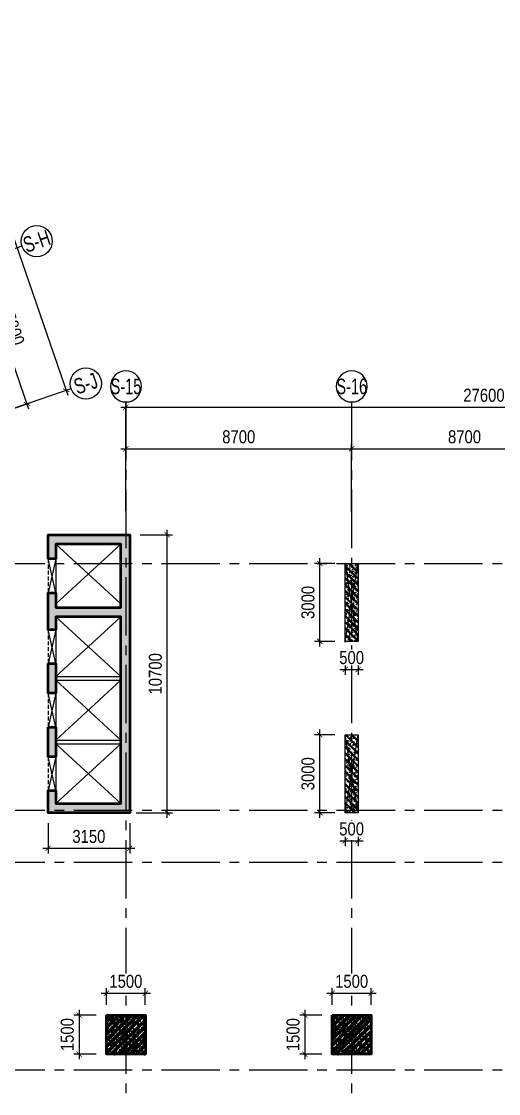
# Model space of a CAD drawing. Header units: millimetres. Extents: x -1534340 to 1713810, y -1348191 to 1114081.
# Drawn here: x 741756 to 760143, y -501530 to -460231 of the extents above; entities that cross this region are included whole.
import ezdxf
from ezdxf.enums import TextEntityAlignment as Align
from ezdxf.xclip import XClip

# ---------------------------------------------------------------- set-up
doc = ezdxf.new("R2010")
doc.units = ezdxf.units.MM
doc.header["$LTSCALE"] = 100
doc.header["$XCLIPFRAME"] = 0
doc.header["$PDMODE"] = 32
doc.header["$PDSIZE"] = 2.5
doc.linetypes.add('CENTER2', pattern=[1.125, 0.75, -0.125, 0.125, -0.125])
doc.linetypes.add('DASHED', pattern=[4.5, 3, -1.5])
for name, color, linetype in [('ccu11-Khuat', 9, 'DASHED'), ('ccu11-Manh', 8, 'Continuous'), ('ccu11-Thay', 7, 'Continuous'), ('ccu12-Manh', 8, 'Continuous'), ('ccu12-Truc', 13, 'CENTER2'), ('KC2-DIM', 251, 'Continuous'), ('KT-Dim', 8, 'Continuous'), ('KT-Hatch', 251, 'Continuous'), ('Xref_ST_MBDV Cot vach 30.7.2022$0$Xref_ST_MBDV Cot vach 30.7.2022|Xref_ST_MBDV Cot vach 30.7.2022|Xref_ST_MBDV Cot vach 30.7.2022|Xref_ST_MBDV Cot vach 30.7.2022|A-WALL-PATT', 251, 'Continuous'), ('Xref_ST_MBDV Cot vach 30.7.2022|Xref_ST_MBDV Cot vach 30.7.2022|Xref_ST_MBDV Cot vach 30.7.2022|Xref_ST_MBDV Cot vach 30.7.2022|A-GRID-SYM', 50, 'Continuous'), ('Xref_ST_MBDV Cot vach 30.7.2022|Xref_ST_MBDV Cot vach 30.7.2022|Xref_ST_MBDV Cot vach 30.7.2022|Xref_ST_MBDV Cot vach 30.7.2022|KC-Betong', 6, 'Continuous')]:
    doc.layers.add(name, color=color, linetype=linetype)
doc.layers.add('KT-Net cot vach', color=6, linetype='Continuous', lineweight=50)
doc.layers.add('ST_MBDV Cot vach 220805$0$Xref_ST_MBDV Cot vach 30.7.2022$0$KT-Net cot vach', color=6, linetype='Continuous', lineweight=50)
doc.styles.add('Arial Narrow', font='ARIALN.TTF')
doc.styles.add('HBA-Text', font='GOTHIC.TTF')
doc.dimstyles.new('ccu12-200', dxfattribs={"dimscale": 200, "dimtxt": 2.5, "dimasz": 1, "dimexe": 1, "dimexo": 2, "dimgap": 1, "dimtad": 1, "dimdec": 0, "dimrnd": 5, "dimdsep": 46, "dimtxsty": 'Arial Narrow', "dimblk": 'ARCHTICK', "dimcen": -1, "dimdle": 1, "dimclrd": 256, "dimclre": 256, "dimclrt": 3, "dimadec": 0, "dimazin": 2, "dimtfac": 0.1, "dimtdec": 0, "dimtmove": 0, "dimatfit": 1, "dimldrblk": 'ARCHTICK', "dimfxl": 1, "dimtvp": 0.833333, "dimtolj": 1, "dimtzin": 12, "dimarcsym": 0})

# ---------------------------------------------------------------- blocks, each defined once
blk = doc.blocks.new('Xref_ST_MBDV Cot vach 30.7.2022$0$Tuong Vay01-flat-1')
at = {"layer": 'Xref_ST_MBDV Cot vach 30.7.2022$0$Xref_ST_MBDV Cot vach 30.7.2022|Xref_ST_MBDV Cot vach 30.7.2022|Xref_ST_MBDV Cot vach 30.7.2022|Xref_ST_MBDV Cot vach 30.7.2022|A-WALL-PATT'}
h = blk.add_hatch(dxfattribs=at)
h.set_pattern_fill('ACET-2D-VATLIEU04', color=256, scale=50, pattern_type=2)
h.set_pattern_definition([(50, (-11139561.84, -1407213.45), (-225.902474, 189.5546825), [37.5, -412.5]), (355, (-11139561.84, -1407213.45), (32.127212, 367.215716), [30, -330]), (100.4514, (-11139531.95, -1407216.06), (-341.231527, -62.944187), [31.870095, -350.571056]), (46.1842, (-11139561.84, -1407113.45), (-319.180497, 306.252097), [56.25, -618.75]), (96.6356, (-11139517.37, -1407120.34), (-516.995922, -60.144022), [47.805144, -525.8565]), (351.1842, (-11139561.84, -1407113.45), (84.740774, 546.39543), [45, -495]), (21, (-11139511.84, -1407138.45), (-105.680822, 275.3079534), [37.5, -412.5]), (326, (-11139511.84, -1407138.45), (206.128805, 305.59852), [30, -330]), (71.4514, (-11139486.97, -1407155.22), (-328.963765, 110.380101), [31.870095, -350.571056]), (37.5, (-11139561.84, -1407213.45), (-78.1345294, 101.8269012), [0, -326, 0, -335, 0, -331.25]), (7.5, (-11139561.84, -1407213.45), (-23.2793464, 176.824191), [0, -191, 0, -318.5, 0, -126.25]), (327.5, (-11139673.34, -1407213.45), (71.9444175, 112.9301145), [0, -125, 0, -390, 0, -517.5000003]), (317.5, (-11139723.34, -1407213.45), (158.0205496, 172.449169), [0, -162.5, 0, -259, 0, -367.5]), (45, (-11139561.84, -1407213.45), (-150.260191, 150.260191), []), (45, (-11139561.84, -1407152.2), (-150.260191, 150.260191), [])])
h.paths.add_polyline_path([(-82665, -118500), (-81837, -121132), (-80903, -123728), (-79863, -126284), (-78720, -128795), (-77475, -131258), (-76131, -133667), (-74689, -136020), (-73153, -138312), (-71525, -140539), (-69807, -142699), (-68002, -144786), (-66114, -146798), (-64145, -148731), (-62100, -150582), (-59980, -152349), (-57790, -154027), (-55533, -155614), (-53213, -157109), (-50835, -158507), (-48401, -159807), (-45916, -161007), (-43385, -162104), (-40811, -163097), (-38198, -163985), (-35551, -164765), (-32875, -165436), (-30174, -165998), (-27451, -166448), (-24702, -166789), (-4397, -168938), (36420, -167648), (41836, -160719), (12445, -24368), (8473, -9249), (-4719, -5521), (-10557, -9947), (-34021, -27848), (-39777, -32009), (-41249, -35294), (-45787, -38574), (-49368, -38942), (-57644, -44924), (-59845, -46601), (-61969, -48362), (-64020, -50208), (-65993, -52137), (-67887, -54144), (-69696, -56226), (-71420, -58381), (-73054, -60604), (-74596, -62892), (-76043, -65242), (-77394, -67648), (-78645, -70107), (-79794, -72615), (-80841, -75168), (-81782, -77762), (-82617, -80392), (-83343, -83054), (-83961, -85743), (-84468, -88455), (-84865, -91186), (-85149, -93930), (-85321, -96684), (-85381, -99530), (-85329, -102201), (-85163, -104955), (-84886, -107701), (-84496, -110432), (-83996, -113146), (-83385, -115836)], flags=16)
h.paths.add_polyline_path([(-83625, -118781), (-82785, -121452), (-81837, -124086), (-80781, -126680), (-79621, -129228), (-78358, -131727), (-76994, -134172), (-75531, -136560), (-73973, -138886), (-72320, -141146), (-70577, -143337), (-68746, -145455), (-66829, -147497), (-64832, -149459), (-62755, -151337), (-60604, -153130), (-58382, -154833), (-56092, -156444), (-53738, -157960), (-51324, -159379), (-48854, -160699), (-46333, -161916), (-43764, -163030), (-41151, -164038), (-38500, -164938), (-35814, -165730), (-33098, -166411), (-30357, -166981), (-27595, -167438), (-24816, -167783), (-4434, -169940), (36920, -168633), (42913, -160966), (13418, -24135), (9295, -8442), (-4926, -4424), (-11163, -9151), (-34617, -27045), (-40580, -31355), (-42052, -34640), (-46156, -37607), (-49737, -37975), (-58240, -44121), (-60467, -45819), (-62623, -47605), (-64704, -49479), (-66707, -51435), (-68628, -53472), (-70465, -55586), (-72214, -57772), (-73872, -60029), (-75437, -62350), (-76905, -64734), (-78276, -67176), (-79545, -69672), (-80712, -72217), (-81774, -74808), (-82729, -77440), (-83576, -80109), (-84314, -82810), (-84940, -85539), (-85455, -88291), (-85857, -91062), (-86146, -93847), (-86321, -96642), (-86382, -99529), (-86328, -102241), (-86160, -105036), (-85879, -107821), (-85484, -110593), (-84976, -113347), (-84356, -116078)])
blk = doc.blocks.new('_ARCHTICK')
at = {"color": 0, "linetype": 'ByBlock', "const_width": 0.15}
blk.add_lwpolyline([(-0.5, -0.5), (0.5, 0.5)], dxfattribs=at)
blk = doc.blocks.new('*D1143')
at = {"layer": 'Defpoints', "color": 0, "transparency": 16777216}
for p in [(373326, -61952, 0), (377787, -66548), (375218, -67435, 0)]:
    blk.add_point(p, dxfattribs=at)
at = {"layer": 'KT-Dim', "lineweight": -2, "transparency": 16777216}
for p, q in [((373704, -61822), (376084, -61000)), ((375829, -60876), (377853, -66737)), ((375596, -67304), (377976, -66483))]:
    blk.add_line(p, q, dxfattribs=at)
at = {"layer": 'KT-Dim', "lineweight": -2, "transparency": 16777216, "xscale": 200, "yscale": 200, "zscale": 200}
for p, rotation in [((375894, -61065), 109.0471074728855), ((377787, -66548), 289.0471074728856)]:
    blk.add_blockref('_ARCHTICK', p, dxfattribs=dict(at, rotation=rotation))
at = {"layer": 'KT-Dim', "color": 3, "transparency": 16777216, "insert": (377271, -63658), "char_height": 500, "attachment_point": 5, "rotation": 289.0471, "style": 'Arial Narrow'}
blk.add_mtext('\\A1;5800', dxfattribs=at)
blk = doc.blocks.new('GRID-SYM-flat-91')
at = {"layer": 'Xref_ST_MBDV Cot vach 30.7.2022|Xref_ST_MBDV Cot vach 30.7.2022|Xref_ST_MBDV Cot vach 30.7.2022|Xref_ST_MBDV Cot vach 30.7.2022|A-GRID-SYM'}
blk.add_circle((0, 0, 0), 900, dxfattribs=at)
at = {"layer": 'Xref_ST_MBDV Cot vach 30.7.2022|Xref_ST_MBDV Cot vach 30.7.2022|Xref_ST_MBDV Cot vach 30.7.2022|Xref_ST_MBDV Cot vach 30.7.2022|A-GRID-SYM', "style": 'HBA-Text'}
blk.add_attdef('GRID', text='', height=900, rotation=19.04714, dxfattribs=at).set_placement((0, 0, 0), align=Align.MIDDLE_CENTER)
blk = doc.blocks.new('GRID-SYM-flat-103')
at = {"layer": 'Xref_ST_MBDV Cot vach 30.7.2022|Xref_ST_MBDV Cot vach 30.7.2022|Xref_ST_MBDV Cot vach 30.7.2022|Xref_ST_MBDV Cot vach 30.7.2022|A-GRID-SYM'}
blk.add_circle((0, 0, 0), 900, dxfattribs=at)
at = {"layer": 'Xref_ST_MBDV Cot vach 30.7.2022|Xref_ST_MBDV Cot vach 30.7.2022|Xref_ST_MBDV Cot vach 30.7.2022|Xref_ST_MBDV Cot vach 30.7.2022|A-GRID-SYM', "style": 'HBA-Text'}
blk.add_attdef('GRID', text='', height=900, rotation=19.04714, dxfattribs=at).set_placement((0, 0, 0), align=Align.MIDDLE_CENTER)
blk = doc.blocks.new('*D1124')
at = {"layer": 'Defpoints', "color": 0, "transparency": 16777216}
for p in [(366647, -37704, 0), (379300, -66026), (376730, -66913, 0)]:
    blk.add_point(p, dxfattribs=at)
at = {"layer": 'KT-Dim', "lineweight": -2, "transparency": 16777216}
for p, q in [((367025, -37574), (369405, -36752)), ((369150, -36628), (379365, -66215)), ((377108, -66782), (379489, -65960))]:
    blk.add_line(p, q, dxfattribs=at)
at = {"layer": 'KT-Dim', "lineweight": -2, "transparency": 16777216, "xscale": 200, "yscale": 200, "zscale": 200}
for p, rotation in [((369216, -36817), 109.0471074728855), ((379300, -66026), 289.0471074728856)]:
    blk.add_blockref('_ARCHTICK', p, dxfattribs=dict(at, rotation=rotation))
at = {"layer": 'KT-Dim', "color": 3, "transparency": 16777216, "insert": (374688, -51273), "char_height": 500, "attachment_point": 5, "rotation": 289.0471, "style": 'Arial Narrow'}
blk.add_mtext('\\A1;30900', dxfattribs=at)
blk = doc.blocks.new('*D1126')
at = {"layer": 'Defpoints', "color": 0, "transparency": 16777216}
for p in [(390299, -68275), (381599, -71082, 0), (390299, -71118, 0)]:
    blk.add_point(p, dxfattribs=at)
at = {"layer": 'KT-Dim', "lineweight": -2, "transparency": 16777216}
for p, q in [((381599, -70682), (381599, -68075)), ((390299, -70718), (390299, -68075)), ((381399, -68275), (390499, -68275))]:
    blk.add_line(p, q, dxfattribs=at)
at = {"layer": 'KT-Dim', "lineweight": -2, "transparency": 16777216, "xscale": 200, "yscale": 200, "zscale": 200, "rotation": 180}
blk.add_blockref('_ARCHTICK', (381599, -68275), dxfattribs=at)
at = {"layer": 'KT-Dim', "lineweight": -2, "transparency": 16777216, "xscale": 200, "yscale": 200, "zscale": 200}
blk.add_blockref('_ARCHTICK', (390299, -68275), dxfattribs=at)
at = {"layer": 'KT-Dim', "color": 3, "transparency": 16777216, "insert": (385949, -67819), "char_height": 500, "attachment_point": 5, "style": 'Arial Narrow'}
blk.add_mtext('\\A1;8700', dxfattribs=at)
blk = doc.blocks.new('*D1127')
at = {"layer": 'Defpoints', "color": 0, "transparency": 16777216}
for p in [(398999, -68275), (398999, -70976, 0), (390299, -71118, 0)]:
    blk.add_point(p, dxfattribs=at)
at = {"layer": 'KT-Dim', "lineweight": -2, "transparency": 16777216}
for p, q in [((390299, -70718), (390299, -68075)), ((398999, -70576), (398999, -68075)), ((390099, -68275), (399199, -68275))]:
    blk.add_line(p, q, dxfattribs=at)
at = {"layer": 'KT-Dim', "lineweight": -2, "transparency": 16777216, "xscale": 200, "yscale": 200, "zscale": 200, "rotation": 180}
blk.add_blockref('_ARCHTICK', (390299, -68275), dxfattribs=at)
at = {"layer": 'KT-Dim', "lineweight": -2, "transparency": 16777216, "xscale": 200, "yscale": 200, "zscale": 200}
blk.add_blockref('_ARCHTICK', (398999, -68275), dxfattribs=at)
at = {"layer": 'KT-Dim', "color": 3, "transparency": 16777216, "insert": (394649, -67819), "char_height": 500, "attachment_point": 5, "style": 'Arial Narrow'}
blk.add_mtext('\\A1;8700', dxfattribs=at)
blk = doc.blocks.new('*D1130')
at = {"layer": 'Defpoints', "color": 0, "transparency": 16777216}
for p in [(409199, -66675), (381599, -70845), (409199, -70845)]:
    blk.add_point(p, dxfattribs=at)
at = {"layer": 'KT-Dim', "lineweight": -2, "transparency": 16777216}
for p, q in [((381599, -70445), (381599, -66475)), ((409199, -70445), (409199, -66475)), ((381399, -66675), (409399, -66675))]:
    blk.add_line(p, q, dxfattribs=at)
at = {"layer": 'KT-Dim', "lineweight": -2, "transparency": 16777216, "xscale": 200, "yscale": 200, "zscale": 200, "rotation": 180}
blk.add_blockref('_ARCHTICK', (381599, -66675), dxfattribs=at)
at = {"layer": 'KT-Dim', "lineweight": -2, "transparency": 16777216, "xscale": 200, "yscale": 200, "zscale": 200}
blk.add_blockref('_ARCHTICK', (409199, -66675), dxfattribs=at)
at = {"layer": 'KT-Dim', "color": 3, "transparency": 16777216, "insert": (395399, -66219), "char_height": 500, "attachment_point": 5, "style": 'Arial Narrow'}
blk.add_mtext('\\A1;27600', dxfattribs=at)
blk = doc.blocks.new('GRID-SYM-flat-73')
at = {"layer": 'Xref_ST_MBDV Cot vach 30.7.2022|Xref_ST_MBDV Cot vach 30.7.2022|Xref_ST_MBDV Cot vach 30.7.2022|Xref_ST_MBDV Cot vach 30.7.2022|A-GRID-SYM'}
blk.add_circle((0, 0, 0), 900, dxfattribs=at)
at = {"layer": 'Xref_ST_MBDV Cot vach 30.7.2022|Xref_ST_MBDV Cot vach 30.7.2022|Xref_ST_MBDV Cot vach 30.7.2022|Xref_ST_MBDV Cot vach 30.7.2022|A-GRID-SYM', "style": 'HBA-Text'}
blk.add_attdef('GRID', text='', height=900, rotation=359.63025, dxfattribs=at).set_placement((0, 0, 0), align=Align.MIDDLE_CENTER)
blk = doc.blocks.new('LOI-B2-T1-PN')
at = {"layer": 'KT-Hatch'}
h = blk.add_hatch(dxfattribs=at)
h.set_pattern_fill('BTCT', color=256, scale=30)
h.set_pattern_definition([(50, (106559.85, -42147.03), (215.17805, -18.82564), [22.5, -247.5]), (355, (106559.85, -42147.03), (-41.6254, 225.6576), [18, -198]), (100.4514, (106577.79, -42148.6), (173.5528, 206.8319), [19.1221, -210.3426]), (46.1842, (106559.85, -42087.03), (320.1723, -49.6557), [33.75, -371.25]), (96.6356, (106586.54, -42091.17), (280.3988, 292.2354), [28.683, -315.514]), (351.1842, (106559.85, -42087.03), (280.3986, 292.2356), [27, -297]), (21, (106589.85, -42102.03), (179.0721, -120.78567), [22.5, -247.5]), (326, (106589.85, -42102.03), (72.9946, 217.545), [18, -198]), (71.4514, (106604.78, -42112.1), (252.0668, 96.75915), [19.1221, -210.3426]), (37.5, (106559.854, -42147.03), (3.64796, 99.86816), [0, -195.6, 0, -201, 0, -198.75]), (7.5, (106559.85, -42147.03), (78.92086, 118.32351), [0, -114.6, 0, -191.1, 0, -75.75]), (327.5, (106492.954, -42147.03), (160.14673, -6.76646), [0, -75, 0, -234, 0, -310.5]), (317.5, (106462.95, -42147.03), (174.95585, 30.0315), [0, -97.5, 0, -155.4, 0, -220.5]), (45, (106559.85, -42147.03), (-79.54951, 79.54951), []), (45, (106612.89, -42147.03), (-79.54951, 79.54951), [])])
h.paths.add_polyline_path([(69637, -22527), (69937, -22527), (69937, -21377), (69637, -21377)], flags=17)
h.paths.add_polyline_path([(69937, -18927), (69637, -18927), (69637, -20077), (69937, -20077)], flags=17)
h.paths.add_polyline_path([(69637, -17627), (69937, -17627), (69937, -17127), (72437, -17127), (72437, -24327), (69937, -24327), (69937, -23827), (69637, -23827), (69637, -24677), (72787, -24677), (72787, -13977), (69637, -13977), (69637, -14902), (69937, -14902), (69937, -14327), (72437, -14327), (72437, -16777), (69937, -16777), (69937, -16202), (69637, -16202)])
h.paths.add_polyline_path([(66337, -24327), (63837, -24327), (63837, -17127), (66337, -17127), (66337, -17627), (66637, -17627), (66637, -16777), (63487, -16777), (63487, -24677), (66637, -24677), (66637, -23827), (66337, -23827)])
h.paths.add_polyline_path([(66337, -22527), (66637, -22527), (66637, -21377), (66337, -21377)], flags=17)
h.paths.add_polyline_path([(66337, -20077), (66637, -20077), (66637, -18927), (66337, -18927)], flags=17)
at = {"ltscale": 0.5}
for points in [[(69937, -19427), (72437, -19427)], [(69937, -19577), (72437, -19577)], [(69937, -21877), (72437, -21877)], [(69937, -22027), (72437, -22027)]]:
    blk.add_lwpolyline(points, dxfattribs=at)
at = {"layer": 'ccu11-Khuat', "color": 6, "ltscale": 0.5}
for points in [[(69637, -14902), (69637, -16202)], [(69637, -17627), (69637, -18927)], [(69637, -20077), (69637, -21377)], [(69637, -22527), (69637, -23827)]]:
    blk.add_lwpolyline(points, dxfattribs=at)
at = {"layer": 'ccu11-Thay', "color": 6, "ltscale": 0.5}
for points in [[(69937, -14902), (69937, -16202)], [(69937, -17627), (69937, -18927)], [(69937, -20077), (69937, -21377)], [(69937, -22527), (69937, -23827)]]:
    blk.add_lwpolyline(points, dxfattribs=at)
at = {"layer": 'ccu12-Manh', "ltscale": 0.5}
for points in [[(69937, -14327), (72437, -16627)], [(69937, -16627), (72437, -14327)], [(69937, -17127), (72437, -19427)], [(69937, -19427), (72437, -17127)], [(69937, -19577), (72437, -21877)], [(69937, -21877), (72437, -19577)], [(69937, -22027), (72437, -24327)], [(69937, -24327), (72437, -22027)]]:
    blk.add_lwpolyline(points, dxfattribs=at)
at = {"layer": 'KC2-DIM', "ltscale": 0.5}
for points in [[(69937, -14902), (69637, -16202)], [(69937, -16202), (69637, -14902)], [(69937, -17627), (69637, -18927)], [(69937, -18927), (69637, -17627)], [(69937, -20077), (69637, -21377)], [(69937, -21377), (69637, -20077)], [(69937, -22527), (69637, -23827)], [(69937, -23827), (69637, -22527)]]:
    blk.add_lwpolyline(points, dxfattribs=at)
at = {"layer": 'ST_MBDV Cot vach 220805$0$Xref_ST_MBDV Cot vach 30.7.2022$0$KT-Net cot vach'}
for points in [[(69637, -14902), (69637, -13977), (72787, -13977), (72787, -24677), (69637, -24677), (69637, -23827), (69937, -23827), (69937, -24327), (72437, -24327), (72437, -17127), (69937, -17127), (69937, -17627), (69637, -17627), (69637, -16202), (69937, -16202), (69937, -16777), (72437, -16777), (72437, -14327), (69937, -14327), (69937, -14902)], [(69637, -18927), (69937, -18927), (69937, -20077), (69637, -20077)], [(69637, -21377), (69937, -21377), (69937, -22527), (69637, -22527)]]:
    blk.add_lwpolyline(points, close=True, dxfattribs=at)
blk = doc.blocks.new('*U342')
h = blk.add_hatch()
h.set_pattern_fill('VATLIEU04', color=250, scale=40, style=0, pattern_type=2)
h.set_pattern_definition([(50, (-450, 3050), (286.904, -25.101), [30, -330]), (355, (-450, 3050), (-55.5, 300.877), [24, -264]), (100.451, (-426.1, 3047.9), (231.404, 275.776), [25.496, -280.457]), (46.184, (-450, 3130), (426.896, -66.208), [45, -495]), (96.636, (-414.43, 3124.5), (373.865, 389.647), [38.244, -420.685]), (351.184, (-450, 3130), (373.865, 389.65), [36, -396]), (21, (-410, 3110), (238.763, -161.048), [30, -330]), (326, (-410, 3110), (97.326, 290.06), [24, -264]), (71.451, (-390.1, 3096.58), (336.09, 129.012), [25.496, -280.457]), (37.5, (-450, 3050), (4.864, 133.1575), [0, -260.8, 0, -268, 0, -265]), (7.5, (-450, 3050), (105.228, 157.7647), [0, -152.8, 0, -254.8, 0, -101]), (327.5, (-539.2, 3050), (213.529, -9.022), [0, -100, 0, -312, 0, -414]), (317.5, (-579.2, 3050), (233.274, 40.042), [0, -130, 0, -207.2, 0, -294]), (45, (-450, 3050), (-120.208, 120.208), []), (45, (-450, 3099), (-120.208, 120.208), [])])
h.paths.add_polyline_path([(-475, -475), (25, -475), (25, 2525), (-475, 2525)])
at = {"color": 6, "ltscale": 0.25}
blk.add_lwpolyline([(-475, -475), (25, -475), (25, 2525), (-475, 2525)], close=True, dxfattribs=at)
at = {"layer": 'Defpoints', "linetype": 'ByBlock', "ltscale": 30}
for p, q in [((25, -475), (-475, 2525)), ((-475, -475), (25, 2525))]:
    blk.add_line(p, q, dxfattribs=at)
blk = doc.blocks.new('*U151')
h = blk.add_hatch()
h.set_pattern_fill('VATLIEU04', color=250, scale=40, style=0, pattern_type=2)
h.set_pattern_definition([(50, (550, -550), (286.904, -25.1), [30, -330]), (355, (550, -550), (-55.5, 300.877), [24, -264]), (100.451, (573.9, -552.1), (231.404, 275.776), [25.496, -280.457]), (46.184, (550, -470), (426.9, -66.21), [45, -495]), (96.636, (585.57, -475.5), (373.87, 389.65), [38.24, -420.69]), (351.184, (550, -470), (373.86, 389.65), [36, -396]), (21, (590, -490), (238.763, -161.048), [30, -330]), (326, (590, -490), (97.326, 290.06), [24, -264]), (71.451, (609.9, -503.42), (336.09, 129.01), [25.496, -280.457]), (37.5, (550, -550), (4.864, 133.1575), [0, -260.8, 0, -268, 0, -265]), (7.5, (550, -550), (105.228, 157.765), [0, -152.8, 0, -254.8, 0, -101]), (327.5, (460.8, -550), (213.529, -9.022), [0, -100, 0, -312, 0, -414]), (317.5, (420.8, -550), (233.274, 40.042), [0, -130, 0, -207.2, 0, -294]), (45, (550, -550), (-120.208, 120.208), []), (45, (550, -501), (-120.208, 120.208), [])])
h.paths.add_polyline_path([(-475, 475), (1025, 475), (1025, -1025), (-475, -1025)])
at = {"color": 6, "ltscale": 0.25}
blk.add_lwpolyline([(-475, 475), (1025, 475), (1025, -1025), (-475, -1025)], close=True, dxfattribs=at)
at = {"layer": 'Defpoints', "linetype": 'ByBlock', "ltscale": 30}
for p, q in [((1025, 475), (-475, -1025)), ((-475, 475), (1025, -1025))]:
    blk.add_line(p, q, dxfattribs=at)
blk = doc.blocks.new('MBDV-B1-T1-PN')
at = {"layer": 'KT-Net cot vach'}
for p in [(72362, -32952, 0), (81062, -32952, 0)]:
    blk.add_blockref('*U151', p, dxfattribs=at)
at = {"layer": 'Xref_ST_MBDV Cot vach 30.7.2022|Xref_ST_MBDV Cot vach 30.7.2022|Xref_ST_MBDV Cot vach 30.7.2022|Xref_ST_MBDV Cot vach 30.7.2022|KC-Betong', "linetype": 'ByBlock', "xscale": -1, "rotation": 359.9999999999985}
for p in [(81112, -17602, 0), (81112, -24202, 0)]:
    blk.add_blockref('*U342', p, dxfattribs=at)
blk = doc.blocks.new('*D921')
at = {"layer": 'Defpoints', "color": 0, "ltscale": 0.5, "transparency": 16777216}
for p in [(745031, -498511), (745031, -500011)]:
    blk.add_point(p, dxfattribs=at)
at = {"layer": 'KC2-DIM', "lineweight": -2, "ltscale": 0.5, "transparency": 16777216}
for p, q in [((743980, -498311), (743980, -500211)), ((744631, -498511), (743780, -498511)), ((744631, -500011), (743780, -500011))]:
    blk.add_line(p, q, dxfattribs=at)
at = {"layer": 'KC2-DIM', "lineweight": -2, "ltscale": 0.5, "transparency": 16777216, "xscale": 200, "yscale": 200, "zscale": 200}
for p, rotation in [((743980, -498511), 90), ((743980, -500011), 270)]:
    blk.add_blockref('_ARCHTICK', p, dxfattribs=dict(at, rotation=rotation))
at = {"layer": 'KC2-DIM', "color": 3, "ltscale": 0.5, "transparency": 16777216, "insert": (743525, -499261), "char_height": 500, "attachment_point": 5, "rotation": 90, "style": 'Arial Narrow', "bg_fill": 3, "box_fill_scale": 1.1, "bg_fill_color": 256, "bg_fill_true_color": 13158600, "bg_fill_transparency": 0}
blk.add_mtext('\\A1;1500', dxfattribs=at)
at = {"layer": 'Defpoints', "color": 0, "ltscale": 0.5, "transparency": 16777216}
blk.add_point((743980, -500011), dxfattribs=at)
blk = doc.blocks.new('*D922')
at = {"layer": 'Defpoints', "color": 0, "ltscale": 0.5, "transparency": 16777216}
for p in [(745031, -498511), (746531, -498511)]:
    blk.add_point(p, dxfattribs=at)
at = {"layer": 'KC2-DIM', "lineweight": -2, "ltscale": 0.5, "transparency": 16777216}
for p, q in [((745031, -498111), (745031, -497465)), ((746531, -498111), (746531, -497465)), ((744831, -497665), (746731, -497665))]:
    blk.add_line(p, q, dxfattribs=at)
at = {"layer": 'KC2-DIM', "lineweight": -2, "ltscale": 0.5, "transparency": 16777216, "xscale": 200, "yscale": 200, "zscale": 200, "rotation": 180}
blk.add_blockref('_ARCHTICK', (745031, -497665), dxfattribs=at)
at = {"layer": 'KC2-DIM', "lineweight": -2, "ltscale": 0.5, "transparency": 16777216, "xscale": 200, "yscale": 200, "zscale": 200}
blk.add_blockref('_ARCHTICK', (746531, -497665), dxfattribs=at)
at = {"layer": 'KC2-DIM', "color": 3, "ltscale": 0.5, "transparency": 16777216, "insert": (745781, -497210), "char_height": 500, "attachment_point": 5, "style": 'Arial Narrow', "bg_fill": 3, "box_fill_scale": 1.1, "bg_fill_color": 256, "bg_fill_true_color": 13158600, "bg_fill_transparency": 0}
blk.add_mtext('\\A1;1500', dxfattribs=at)
at = {"layer": 'Defpoints', "color": 0, "ltscale": 0.5, "transparency": 16777216}
blk.add_point((746531, -497665), dxfattribs=at)
blk = doc.blocks.new('*D923')
at = {"layer": 'Defpoints', "color": 0, "ltscale": 0.5, "transparency": 16777216}
for p in [(753731, -498511), (753731, -500011)]:
    blk.add_point(p, dxfattribs=at)
at = {"layer": 'KC2-DIM', "lineweight": -2, "ltscale": 0.5, "transparency": 16777216}
for p, q in [((752680, -498311), (752680, -500211)), ((753331, -498511), (752480, -498511)), ((753331, -500011), (752480, -500011))]:
    blk.add_line(p, q, dxfattribs=at)
at = {"layer": 'KC2-DIM', "lineweight": -2, "ltscale": 0.5, "transparency": 16777216, "xscale": 200, "yscale": 200, "zscale": 200}
for p, rotation in [((752680, -498511), 90), ((752680, -500011), 270)]:
    blk.add_blockref('_ARCHTICK', p, dxfattribs=dict(at, rotation=rotation))
at = {"layer": 'KC2-DIM', "color": 3, "ltscale": 0.5, "transparency": 16777216, "insert": (752225, -499261), "char_height": 500, "attachment_point": 5, "rotation": 90, "style": 'Arial Narrow', "bg_fill": 3, "box_fill_scale": 1.1, "bg_fill_color": 256, "bg_fill_true_color": 13158600, "bg_fill_transparency": 0}
blk.add_mtext('\\A1;1500', dxfattribs=at)
at = {"layer": 'Defpoints', "color": 0, "ltscale": 0.5, "transparency": 16777216}
blk.add_point((752680, -500011), dxfattribs=at)
blk = doc.blocks.new('*D924')
at = {"layer": 'Defpoints', "color": 0, "ltscale": 0.5, "transparency": 16777216}
for p in [(753731, -498511), (755231, -498511)]:
    blk.add_point(p, dxfattribs=at)
at = {"layer": 'KC2-DIM', "lineweight": -2, "ltscale": 0.5, "transparency": 16777216}
for p, q in [((753731, -498111), (753731, -497465)), ((755231, -498111), (755231, -497465)), ((753531, -497665), (755431, -497665))]:
    blk.add_line(p, q, dxfattribs=at)
at = {"layer": 'KC2-DIM', "lineweight": -2, "ltscale": 0.5, "transparency": 16777216, "xscale": 200, "yscale": 200, "zscale": 200, "rotation": 180}
blk.add_blockref('_ARCHTICK', (753731, -497665), dxfattribs=at)
at = {"layer": 'KC2-DIM', "lineweight": -2, "ltscale": 0.5, "transparency": 16777216, "xscale": 200, "yscale": 200, "zscale": 200}
blk.add_blockref('_ARCHTICK', (755231, -497665), dxfattribs=at)
at = {"layer": 'KC2-DIM', "color": 3, "ltscale": 0.5, "transparency": 16777216, "insert": (754481, -497210), "char_height": 500, "attachment_point": 5, "style": 'Arial Narrow', "bg_fill": 3, "box_fill_scale": 1.1, "bg_fill_color": 256, "bg_fill_true_color": 13158600, "bg_fill_transparency": 0}
blk.add_mtext('\\A1;1500', dxfattribs=at)
at = {"layer": 'Defpoints', "color": 0, "ltscale": 0.5, "transparency": 16777216}
blk.add_point((755231, -497665), dxfattribs=at)
blk = doc.blocks.new('*D945')
at = {"layer": 'Defpoints', "color": 0, "ltscale": 0.5, "transparency": 16777216}
for p in [(754231, -490711, 0), (754731, -490711, 0)]:
    blk.add_point(p, dxfattribs=at)
at = {"layer": 'KC2-DIM', "lineweight": -2, "ltscale": 0.5, "transparency": 16777216}
for p, q in [((754231, -491111), (754231, -491994)), ((754731, -491111), (754731, -491994)), ((754031, -491794), (754931, -491794))]:
    blk.add_line(p, q, dxfattribs=at)
at = {"layer": 'KC2-DIM', "lineweight": -2, "ltscale": 0.5, "transparency": 16777216, "xscale": 200, "yscale": 200, "zscale": 200, "rotation": 180}
blk.add_blockref('_ARCHTICK', (754231, -491794), dxfattribs=at)
at = {"layer": 'KC2-DIM', "lineweight": -2, "ltscale": 0.5, "transparency": 16777216, "xscale": 200, "yscale": 200, "zscale": 200}
blk.add_blockref('_ARCHTICK', (754731, -491794), dxfattribs=at)
at = {"layer": 'KC2-DIM', "color": 3, "ltscale": 0.5, "transparency": 16777216, "insert": (754481, -491339), "char_height": 500, "attachment_point": 5, "style": 'Arial Narrow', "bg_fill": 3, "box_fill_scale": 1.1, "bg_fill_color": 256, "bg_fill_true_color": 13158600, "bg_fill_transparency": 0}
blk.add_mtext('\\A1;500', dxfattribs=at)
at = {"layer": 'Defpoints', "color": 0, "ltscale": 0.5, "transparency": 16777216}
blk.add_point((754731, -491794), dxfattribs=at)
blk = doc.blocks.new('*D946')
at = {"layer": 'Defpoints', "color": 0, "ltscale": 0.5, "transparency": 16777216}
for p in [(753255, -487711), (754231, -487711, 0), (754231, -490711, 0)]:
    blk.add_point(p, dxfattribs=at)
at = {"layer": 'KC2-DIM', "lineweight": -2, "ltscale": 0.5, "transparency": 16777216}
for p, q in [((753831, -487711), (753055, -487711)), ((753255, -490911), (753255, -487511)), ((753831, -490711), (753055, -490711))]:
    blk.add_line(p, q, dxfattribs=at)
at = {"layer": 'KC2-DIM', "lineweight": -2, "ltscale": 0.5, "transparency": 16777216, "xscale": 200, "yscale": 200, "zscale": 200}
for p, rotation in [((753255, -487711), 90), ((753255, -490711), 270)]:
    blk.add_blockref('_ARCHTICK', p, dxfattribs=dict(at, rotation=rotation))
at = {"layer": 'KC2-DIM', "color": 3, "ltscale": 0.5, "transparency": 16777216, "insert": (752799, -489211), "char_height": 500, "attachment_point": 5, "rotation": 90, "style": 'Arial Narrow', "bg_fill": 3, "box_fill_scale": 1.1, "bg_fill_color": 256, "bg_fill_true_color": 13158600, "bg_fill_transparency": 0}
blk.add_mtext('\\A1;3000', dxfattribs=at)
blk = doc.blocks.new('*D947')
at = {"layer": 'Defpoints', "color": 0, "ltscale": 0.5, "transparency": 16777216}
for p in [(754231, -484111, 0), (754731, -484111, 0)]:
    blk.add_point(p, dxfattribs=at)
at = {"layer": 'KC2-DIM', "lineweight": -2, "ltscale": 0.5, "transparency": 16777216}
for p, q in [((754231, -484511), (754231, -485394)), ((754731, -484511), (754731, -485394)), ((754031, -485194), (754931, -485194))]:
    blk.add_line(p, q, dxfattribs=at)
at = {"layer": 'KC2-DIM', "lineweight": -2, "ltscale": 0.5, "transparency": 16777216, "xscale": 200, "yscale": 200, "zscale": 200, "rotation": 180}
blk.add_blockref('_ARCHTICK', (754231, -485194), dxfattribs=at)
at = {"layer": 'KC2-DIM', "lineweight": -2, "ltscale": 0.5, "transparency": 16777216, "xscale": 200, "yscale": 200, "zscale": 200}
blk.add_blockref('_ARCHTICK', (754731, -485194), dxfattribs=at)
at = {"layer": 'KC2-DIM', "color": 3, "ltscale": 0.5, "transparency": 16777216, "insert": (754481, -484739), "char_height": 500, "attachment_point": 5, "style": 'Arial Narrow', "bg_fill": 3, "box_fill_scale": 1.1, "bg_fill_color": 256, "bg_fill_true_color": 13158600, "bg_fill_transparency": 0}
blk.add_mtext('\\A1;500', dxfattribs=at)
at = {"layer": 'Defpoints', "color": 0, "ltscale": 0.5, "transparency": 16777216}
blk.add_point((754731, -485194), dxfattribs=at)
blk = doc.blocks.new('*D948')
at = {"layer": 'Defpoints', "color": 0, "ltscale": 0.5, "transparency": 16777216}
for p in [(753255, -481111), (754231, -481111, 0), (754231, -484111, 0)]:
    blk.add_point(p, dxfattribs=at)
at = {"layer": 'KC2-DIM', "lineweight": -2, "ltscale": 0.5, "transparency": 16777216}
for p, q in [((753831, -481111), (753055, -481111)), ((753255, -484311), (753255, -480911)), ((753831, -484111), (753055, -484111))]:
    blk.add_line(p, q, dxfattribs=at)
at = {"layer": 'KC2-DIM', "lineweight": -2, "ltscale": 0.5, "transparency": 16777216, "xscale": 200, "yscale": 200, "zscale": 200}
for p, rotation in [((753255, -481111), 90), ((753255, -484111), 270)]:
    blk.add_blockref('_ARCHTICK', p, dxfattribs=dict(at, rotation=rotation))
at = {"layer": 'KC2-DIM', "color": 3, "ltscale": 0.5, "transparency": 16777216, "insert": (752799, -482611), "char_height": 500, "attachment_point": 5, "rotation": 90, "style": 'Arial Narrow', "bg_fill": 3, "box_fill_scale": 1.1, "bg_fill_color": 256, "bg_fill_true_color": 13158600, "bg_fill_transparency": 0}
blk.add_mtext('\\A1;3000', dxfattribs=at)
blk = doc.blocks.new('*D953')
at = {"layer": 'Defpoints', "color": 0, "ltscale": 0.5, "transparency": 16777216}
for p in [(742781, -490711), (745931, -490711), (745931, -492082)]:
    blk.add_point(p, dxfattribs=at)
at = {"layer": 'KC2-DIM', "lineweight": -2, "ltscale": 0.5, "transparency": 16777216}
for p, q in [((742781, -491111), (742781, -492282)), ((745931, -491111), (745931, -492282)), ((742581, -492082), (746131, -492082))]:
    blk.add_line(p, q, dxfattribs=at)
at = {"layer": 'KC2-DIM', "lineweight": -2, "ltscale": 0.5, "transparency": 16777216, "xscale": 200, "yscale": 200, "zscale": 200, "rotation": 180}
blk.add_blockref('_ARCHTICK', (742781, -492082), dxfattribs=at)
at = {"layer": 'KC2-DIM', "lineweight": -2, "ltscale": 0.5, "transparency": 16777216, "xscale": 200, "yscale": 200, "zscale": 200}
blk.add_blockref('_ARCHTICK', (745931, -492082), dxfattribs=at)
at = {"layer": 'KC2-DIM', "color": 3, "ltscale": 0.5, "transparency": 16777216, "insert": (744356, -491627), "char_height": 500, "attachment_point": 5, "style": 'Arial Narrow', "bg_fill": 3, "box_fill_scale": 1.1, "bg_fill_color": 256, "bg_fill_true_color": 13158600, "bg_fill_transparency": 0}
blk.add_mtext('\\A1;3150', dxfattribs=at)
blk = doc.blocks.new('*D955')
at = {"layer": 'Defpoints', "color": 0, "ltscale": 0.5, "transparency": 16777216}
for p in [(745931, -480011), (747373, -480011), (745781, -490711)]:
    blk.add_point(p, dxfattribs=at)
at = {"layer": 'KC2-DIM', "lineweight": -2, "ltscale": 0.5, "transparency": 16777216}
for p, q in [((747373, -490911), (747373, -479811)), ((746331, -480011), (747573, -480011)), ((746181, -490711), (747573, -490711))]:
    blk.add_line(p, q, dxfattribs=at)
at = {"layer": 'KC2-DIM', "lineweight": -2, "ltscale": 0.5, "transparency": 16777216, "xscale": 200, "yscale": 200, "zscale": 200}
for p, rotation in [((747373, -480011), 90), ((747373, -490711), 270)]:
    blk.add_blockref('_ARCHTICK', p, dxfattribs=dict(at, rotation=rotation))
at = {"layer": 'KC2-DIM', "color": 3, "ltscale": 0.5, "transparency": 16777216, "insert": (746918, -485361), "char_height": 500, "attachment_point": 5, "rotation": 90, "style": 'Arial Narrow', "bg_fill": 3, "box_fill_scale": 1.1, "bg_fill_color": 256, "bg_fill_true_color": 13158600, "bg_fill_transparency": 0}
blk.add_mtext('\\A1;10700', dxfattribs=at)
blk = doc.blocks.new('Grid-ST-flat-3')
at = {"layer": 'ccu12-Truc', "ltscale": 30}
for p, q in [((377595.9, -60477.9), (312746.7, -82867)), ((381599.4, -66474.8), (381599.4, -104409.6)), ((390299.4, -66474.8), (390299.4, -104409.6)), ((377787.3, -66547.8), (314639.5, -88349.4)), ((366096.2, -72696.3), (425824, -72696.3)), ((366096.2, -82196.3), (425824, -82196.3)), ((366096.2, -84196.3), (425824, -84196.3)), ((366096.2, -92196.3), (425824, -92196.3))]:
    blk.add_line(p, q, dxfattribs=at)
at = {"layer": 'KT-Dim'}
ref = blk.add_blockref('GRID-SYM-flat-103', (378163.1, -60282.1, 0), dxfattribs=dict(at, xscale=0.6666666666666666, yscale=0.6666666666666666, zscale=0.6666666666666666))
ref.add_attrib('GRID', 'S-H', dxfattribs={"layer": 'Xref_ST_MBDV Cot vach 30.7.2022|Xref_ST_MBDV Cot vach 30.7.2022|Xref_ST_MBDV Cot vach 30.7.2022|Xref_ST_MBDV Cot vach 30.7.2022|A-GRID-SYM', "height": 600, "rotation": 19, "style": 'HBA-Text', "width": 0.75}).set_placement((378163.1, -60282.1, 0), align=Align.MIDDLE_CENTER)
ref = blk.add_blockref('GRID-SYM-flat-91', (380055.9, -65764.6, 0), dxfattribs=dict(at, xscale=0.6666666666666666, yscale=0.6666666666666666, zscale=0.6666666666666666))
ref.add_attrib('GRID', 'S-J', dxfattribs={"layer": 'Xref_ST_MBDV Cot vach 30.7.2022|Xref_ST_MBDV Cot vach 30.7.2022|Xref_ST_MBDV Cot vach 30.7.2022|Xref_ST_MBDV Cot vach 30.7.2022|A-GRID-SYM', "height": 600, "rotation": 19, "style": 'HBA-Text', "width": 0.75}).set_placement((380055.9, -65764.6, 0), align=Align.MIDDLE_CENTER)
ref = blk.add_blockref('GRID-SYM-flat-73', (381602.8, -65874.8, 0), dxfattribs=dict(at, xscale=-0.6666666666666665, yscale=0.6666666666666665, zscale=0.6666666666666665, rotation=179.6748020054017))
ref.add_attrib('GRID', 'S-15', dxfattribs={"layer": 'Xref_ST_MBDV Cot vach 30.7.2022|Xref_ST_MBDV Cot vach 30.7.2022|Xref_ST_MBDV Cot vach 30.7.2022|Xref_ST_MBDV Cot vach 30.7.2022|A-GRID-SYM', "height": 600, "style": 'HBA-Text', "width": 0.7}).set_placement((381602.8, -65874.8, 0), align=Align.MIDDLE_CENTER)
ref = blk.add_blockref('GRID-SYM-flat-73', (390302.8, -65874.8, 0), dxfattribs=dict(at, xscale=-0.6666666666666665, yscale=0.6666666666666665, zscale=0.6666666666666665, rotation=179.6748020054017))
ref.add_attrib('GRID', 'S-16', dxfattribs={"layer": 'Xref_ST_MBDV Cot vach 30.7.2022|Xref_ST_MBDV Cot vach 30.7.2022|Xref_ST_MBDV Cot vach 30.7.2022|Xref_ST_MBDV Cot vach 30.7.2022|A-GRID-SYM', "height": 600, "style": 'HBA-Text', "width": 0.7}).set_placement((390302.8, -65874.8, 0), align=Align.MIDDLE_CENTER)
for base, p1, p2, picture, middle in [((379299.7, -66025.7, 0), (366646.9, -37704.3), (376730.3, -66912.7, 0), '*D1124', (374688, -51272.9, 0)), ((377787.3, -66547.8, 0), (373325.8, -61952.2), (375217.9, -67434.9, 0), '*D1143', (377271.3, -63658, 0))]:
    dim = blk.add_linear_dim(base=base, p1=p1, p2=p2, angle=109.04711, dimstyle='ccu12-200', dxfattribs=at)
    dim.commit()
    dim.dimension.update_dxf_attribs({"geometry": picture, "text_midpoint": middle})
for base, p1, p2, picture, middle in [((409199.4, -66674.8), (381599.4, -70845.4), (409199.4, -70845.4), '*D1130', (395399.4, -66219.5)), ((390299.4, -68274.8, 0), (381599.4, -71082.4), (390299.4, -71118), '*D1126', (385949.4, -67819.5, 0)), ((398999.4, -68274.8, 0), (390299.4, -71118), (398999.4, -70975.6), '*D1127', (394649.4, -67819.5, 0))]:
    dim = blk.add_linear_dim(base=base, p1=p1, p2=p2, dimstyle='ccu12-200', dxfattribs=at)
    dim.commit()
    dim.dimension.update_dxf_attribs({"geometry": picture, "text_midpoint": middle})

msp = doc.modelspace()

# ---------------------------------------------------------------- block references
ref = msp.add_blockref('Xref_ST_MBDV Cot vach 30.7.2022$0$Tuong Vay01-flat-1', (742513.6, -339010.1))
XClip(ref).set_block_clipping_path([(-91541.6736345236, -190955.6682973447), (52438.3255017358, -76158.0499385341)])
for name, p in [('Grid-ST-flat-3', (364182, -408415.1)), ('LOI-B2-T1-PN', (673144.6, -466034.7))]:
    msp.add_blockref(name, p)
at = {"layer": 'ccu11-Manh'}
msp.add_blockref('MBDV-B1-T1-PN', (673144.6, -466034.7), dxfattribs=at)

# ---------------------------------------------------------------- next in the draw order: dimensions: what is measured, and where the dimension line sits
at = {"layer": 'KC2-DIM', "ltscale": 0.5}
for base, p1, p2, picture, middle in [((754731.4, -485194.1), (754231.4, -484111.4, 0), (754731.4, -484111.4, 0), '*D947', (754481.4, -485194.1)), ((754731.4, -491794.1), (754231.4, -490711.4, 0), (754731.4, -490711.4, 0), '*D945', (754481.4, -491794.1))]:
    dim = msp.add_linear_dim(base=base, p1=p1, p2=p2, dimstyle='ccu12-200', override={"dimfxl": 150, "dimtfill": 1}, dxfattribs=at)
    dim.commit()
    dim.dimension.update_dxf_attribs({"geometry": picture, "text_midpoint": middle, "dimtype": 160})
dim = msp.add_linear_dim(base=(745931.4, -492081.8), p1=(742781.4, -490711.4), p2=(745931.4, -490711.4), dimstyle='ccu12-200', override={"dimfxl": 150, "dimtfill": 1}, dxfattribs=at)
dim.commit()
dim.dimension.update_dxf_attribs({"geometry": '*D953', "text_midpoint": (744356.4, -491626.6)})
for base, p1, p2, picture, middle in [((743980.1, -500011.4, 0), (745031.4, -498511.4, 0), (745031.4, -500011.4, 0), '*D921', (743980.1, -499261.4, 0)), ((752680.1, -500011.4, 0), (753731.4, -498511.4, 0), (753731.4, -500011.4, 0), '*D923', (752680.1, -499261.4, 0))]:
    dim = msp.add_linear_dim(base=base, p1=p1, p2=p2, angle=90, dimstyle='ccu12-200', override={"dimfxl": 150, "dimtfill": 1}, dxfattribs=at)
    dim.commit()
    dim.dimension.update_dxf_attribs({"geometry": picture, "text_midpoint": middle, "dimtype": 160})

# ---------------------------------------------------------------- next in the draw order: dimensions: what is measured, and where the dimension line sits
for base, p1, p2, picture, middle in [((747373, -480011.4), (745781.4, -490711.4), (745931.4, -480011.4), '*D955', (746917.7, -485361.4)), ((753254.6, -481111.4), (754231.4, -484111.4, 0), (754231.4, -481111.4, 0), '*D948', (752799.3, -482611.4)), ((753254.6, -487711.4), (754231.4, -490711.4, 0), (754231.4, -487711.4, 0), '*D946', (752799.3, -489211.4))]:
    dim = msp.add_linear_dim(base=base, p1=p1, p2=p2, angle=90, dimstyle='ccu12-200', override={"dimfxl": 150, "dimtfill": 1}, dxfattribs=at)
    dim.commit()
    dim.dimension.update_dxf_attribs({"geometry": picture, "text_midpoint": middle})
for base, p1, p2, picture, middle in [((746531.4, -497665.2, 0), (745031.4, -498511.4, 0), (746531.4, -498511.4, 0), '*D922', (745781.4, -497665.2, 0)), ((755231.4, -497665.2, 0), (753731.4, -498511.4, 0), (755231.4, -498511.4, 0), '*D924', (754481.4, -497665.2, 0))]:
    dim = msp.add_linear_dim(base=base, p1=p1, p2=p2, dimstyle='ccu12-200', override={"dimfxl": 150, "dimtfill": 1}, dxfattribs=at)
    dim.commit()
    dim.dimension.update_dxf_attribs({"geometry": picture, "text_midpoint": middle, "dimtype": 160})

doc.saveas('drawing.dxf')
